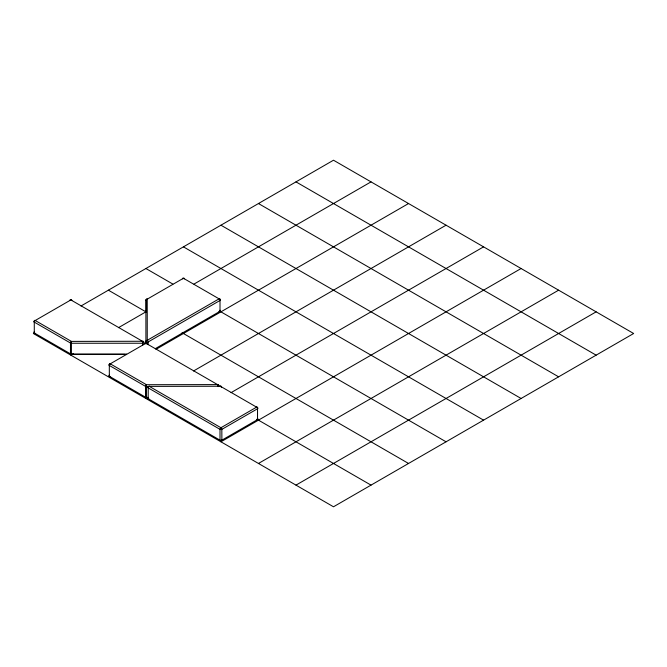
<?xml version="1.0" encoding="UTF-8"?>
<svg xmlns="http://www.w3.org/2000/svg" width="667" height="667" viewBox="0 0 667 667"><rect width="100%" height="100%" fill="white"/><g stroke="black" fill="none" stroke-linecap="round" stroke-linejoin="round"><path stroke-width="1" d="M148.241 387.385L148.174 398.708A1.326 0.767 -60 0 0 149.108 399.25L149.108 399.149M148.941 386.385L220.393 386.251L257.529 407.687L257.529 419.601A1.326 0.767 60 0 1 256.587 420.143A1.326 0.767 -60 0 0 257.52 418.517A1.326 0.767 0 0 1 257.529 419.601L220.944 440.72A1.326 0.767 -60 0 1 220.01 440.178L148.174 398.708A1.326 0.767 0 0 1 148.374 397.532M34.826 333.167A1.326 0.767 60 0 0 35.226 333.5A1.326 0.767 -60 0 1 34.292 332.958L34.284 321.044A1.326 0.767 60 0 1 35.226 320.502L71.419 341.396L143.255 341.271A1.159 0.675 -59.3 0 1 143.563 341.537L143.638 342.613M148.241 397.715L146.457 397.715L109.321 376.28A1.326 0.767 0 0 1 109.321 375.196A1.326 0.767 60 0 0 110.263 376.822A1.326 0.767 -60 0 1 109.33 376.28L109.321 364.365A1.326 0.767 60 0 1 110.263 363.823L146.457 384.717L218.292 384.601A1.159 0.675 -59.3 0 1 218.601 384.859L218.676 386.618M142.705 341.396L142.705 345.281M217.742 384.717L217.742 386.518M80.982 306.003L333.5 160.213L633.65 333.5L333.5 506.787L33.35 333.5M70.869 355.161L73.562 353.602M118.501 327.664L146.356 311.581M193.98 284.084L371.019 181.874M219.068 298.841L147.232 340.312A1.326 1.084 0 0 0 145.906 341.396A1.326 0.767 0 0 0 146.723 342.104A1.326 0.767 0 0 0 148.174 341.938L220.01 300.467A1.326 0.767 0 0 0 220.002 299.383L219.952 299.016A1.192 0.684 -60 0 0 219.735 298.766L219.593 298.716A1.451 0.842 -60 0 0 219.135 298.808L219.068 298.841A1.326 0.767 60 0 1 220.002 300.467M155.353 348.624L220.01 311.297L220.01 299.383L183.425 278.264L146.298 299.7A1.326 0.767 0 0 0 145.89 300.242L145.906 343.43M156.02 349.325L408.538 203.535M145.906 398.482L147.707 397.449M193.538 370.985L446.056 225.196M231.057 392.646L483.575 246.857M148.374 386.702A1.326 0.767 0 0 0 148.174 387.877L220.01 429.348A1.326 0.767 0 0 0 221.886 429.348L257.529 408.771A1.326 0.767 0 0 0 257.529 407.687A1.326 0.767 -60 0 0 256.587 407.145L220.944 427.73A1.326 0.767 -60 0 0 220.002 429.348L220.01 440.178A1.326 0.767 0 0 0 221.886 440.178L221.828 428.923A1.192 0.684 60 0 0 221.611 428.422L221.469 428.214A1.451 0.842 60 0 0 221.01 427.772L149.108 386.251M220.944 441.804L521.094 268.518M258.462 463.465L558.612 290.178M295.981 485.126L596.131 311.839M126.663 354.077L71.419 354.077A1.326 0.767 0 0 1 70.477 353.852L70.477 343.021A1.326 0.767 -60 0 1 71.419 341.396L71.419 354.594M34.342 332.274A1.326 0.767 60 0 1 34.292 331.874A1.326 0.767 0 0 0 34.284 332.958L71.419 354.394L124.879 354.394M148.241 386.568L146.457 386.568A1.326 0.767 0 0 1 145.514 386.351L109.321 365.449A1.326 0.767 0 0 1 109.321 364.365L145.906 343.247L218.676 385.259A1.326 0.767 0 0 1 218.209 386.518M148.241 397.399L146.457 397.399A1.326 0.767 0 0 1 145.514 397.173L145.514 386.343A1.326 0.767 -60 0 1 146.457 384.717L146.457 397.916M295.981 181.874L596.131 355.161M258.462 203.535L558.612 376.822M220.944 225.196L521.094 398.482M183.425 246.857L483.575 420.143M145.906 268.518L172.87 284.084M219.593 311.064L446.056 441.804M108.388 290.178L146.131 311.973M182.074 332.725L408.538 463.465M256.887 419.235L371.019 485.126M34.284 322.128L70.477 343.021A1.326 0.767 0 0 0 71.419 343.255L142.705 343.247A1.326 0.767 0 0 0 143.93 342.771A1.326 0.767 0 0 0 143.638 341.938L70.802 299.892A1.451 0.842 60 0 0 70.343 299.8L70.268 299.817A1.192 0.684 60 0 0 69.985 300.1L69.935 300.467A1.326 0.767 0 0 1 71.811 300.467A1.326 0.767 -60 0 0 70.869 299.925L34.284 321.044A1.326 0.767 0 0 0 34.284 322.128A1.326 0.767 -60 0 1 35.226 320.502M220.393 386.251A1.326 0.767 -60 0 1 221.336 386.793L221.336 387.469M220.393 386.06L220.393 386.518M149.108 386.06L149.108 386.518M148.174 344.647L148.099 341.446A1.159 0.659 60.1 0 0 147.799 340.804L147.249 340.328L147.232 299.158A1.326 0.767 60 0 0 146.298 299.7L146.298 310.53A1.326 0.767 60 0 0 146.423 311.147M71.419 354.394A1.326 0.767 -60 0 1 70.477 353.852M146.457 397.715A1.326 0.767 -60 0 1 145.514 397.173M109.321 365.449A1.326 0.767 -60 0 1 110.263 363.823M221.886 440.178A1.326 0.767 60 0 1 220.944 440.72M221.111 386.685A1.326 0.767 0 0 1 221.336 386.793M256.587 407.145A1.326 0.767 60 0 1 257.529 408.771M148.266 387.385A1.159 0.684 -59.9 0 1 148.574 386.785M183.108 278.606A1.326 0.767 0 0 0 182.483 278.806A1.326 0.767 60 0 1 183.425 278.264A1.326 0.767 -60 0 1 184.359 278.806A1.326 0.767 0 0 0 183.742 278.606M146.298 310.53A1.326 0.767 0 0 0 145.906 311.072A1.326 1.084 0 0 0 146.39 311.906M145.906 300.242A1.326 1.084 0 0 1 147.232 299.158M144.972 343.647L144.972 343.788A1.326 0.767 0 0 1 146.848 343.788A1.326 0.767 -60 0 0 145.906 343.247L145.84 343.213A1.451 0.842 60 0 0 145.381 343.13L145.306 343.146A1.192 0.684 60 0 0 145.022 343.422L144.972 343.647M219.068 311.839A1.326 0.767 -60 0 0 220.002 310.213A1.326 0.767 0 0 1 220.01 311.297A1.326 0.767 60 0 1 219.068 311.839"/></g></svg>
